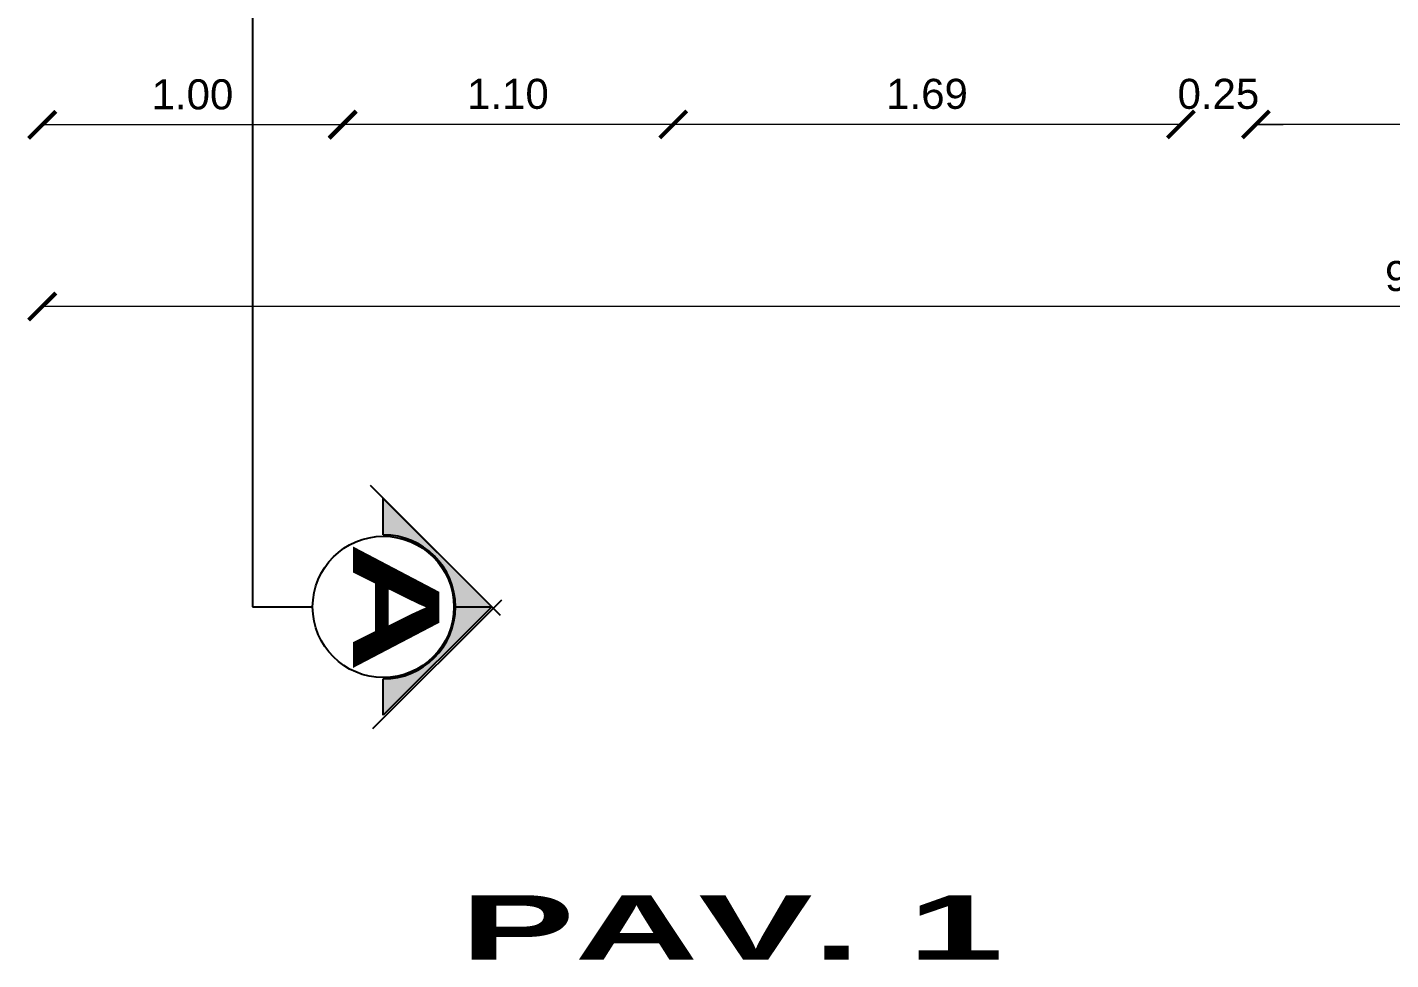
# Model space of a CAD drawing. Header units: inches. Extents: x -2 to 11.2, y -3.4 to 32.7.
# Drawn here: x -0.05 to 4.488, y -3.375 to -0.27 of the extents above; entities that cross this region are included whole.
import ezdxf
from ezdxf.enums import TextEntityAlignment as Align

# ---------------------------------------------------------------- set-up
doc = ezdxf.new("R2010")
doc.units = ezdxf.units.IN
doc.header["$MEASUREMENT"] = 0
doc.linetypes.add('CONTINUA', pattern=[0])
doc.layers.add('Cotas', color=60, linetype='Continuous')
doc.layers.add('Linea de corte', color=30, linetype='Continuous')
doc.styles.add('SANSSERIFBOLD', font='sasb____.pfb', dxfattribs={"width": 0.85, "height": 0.6})
doc.styles.get("Standard").update_dxf_attribs({"font": 'arial.ttf'})
doc.dimstyles.new('Cotas', dxfattribs={"dimtxt": 0.1, "dimasz": 0.09, "dimexe": 0.2, "dimexo": 0.4, "dimgap": 0.05, "dimtad": 1, "dimzin": 0, "dimdsep": 46, "dimtxsty": 'Standard', "dimblk": 'ARCHTICK', "dimcen": 0.09, "dimse1": 1, "dimse2": 1, "dimclrd": 60, "dimclre": 256, "dimadec": 0, "dimazin": 0, "dimtfac": 1, "dimtix": 1, "dimtofl": 0, "dimtmove": 1, "dimatfit": 3, "dimfxl": 0, "dimtolj": 1, "dimtzin": 0, "dimlwd": 9, "dimarcsym": 0})

# ---------------------------------------------------------------- blocks, each defined once
blk = doc.blocks.new('_ArchTick')
at = {"color": 0, "linetype": 'ByBlock', "const_width": 0.15}
blk.add_lwpolyline([(-0.5, -0.5), (0.5, 0.5)], dxfattribs=at)
blk = doc.blocks.new('*D73')
at = {"layer": 'Cotas', "color": 60, "linetype": 'CONTINUA', "lineweight": 9, "transparency": 16777216}
blk.add_line((9.2099, -1.2), (0, -1.2), dxfattribs=at)
at = {"layer": 'Defpoints', "color": 0, "transparency": 16777216}
for p in [(0, -1.2), (0, -1.2), (9.2099, -1.2)]:
    blk.add_point(p, dxfattribs=at)
at = {"layer": 'Cotas', "color": 60, "lineweight": 9, "transparency": 16777216, "xscale": 0.09, "yscale": 0.09, "zscale": 0.09, "rotation": 180}
blk.add_blockref('_ArchTick', (0, -1.2), dxfattribs=at)
at = {"layer": 'Cotas', "color": 60, "lineweight": 9, "transparency": 16777216, "xscale": 0.09, "yscale": 0.09, "zscale": 0.09}
blk.add_blockref('_ArchTick', (9.2099, -1.2), dxfattribs=at)
at = {"layer": 'Cotas', "color": 0, "transparency": 16777216, "insert": (4.605, -1.0989), "char_height": 0.1, "attachment_point": 5}
blk.add_mtext('\\A1;9.21', dxfattribs=at)
blk = doc.blocks.new('*D76')
at = {"layer": 'Cotas', "color": 60, "linetype": 'CONTINUA', "lineweight": 9, "transparency": 16777216}
blk.add_line((8.9599, -0.5934), (4.0396, -0.5934), dxfattribs=at)
at = {"layer": 'Defpoints', "color": 0, "transparency": 16777216}
for p in [(4.0396, -0.5869), (4.0396, -0.5934), (8.9599, -0.5934)]:
    blk.add_point(p, dxfattribs=at)
at = {"layer": 'Cotas', "color": 60, "lineweight": 9, "transparency": 16777216, "xscale": 0.09, "yscale": 0.09, "zscale": 0.09, "rotation": 180}
blk.add_blockref('_ArchTick', (4.0396, -0.5934), dxfattribs=at)
at = {"layer": 'Cotas', "color": 60, "lineweight": 9, "transparency": 16777216, "xscale": 0.09, "yscale": 0.09, "zscale": 0.09}
blk.add_blockref('_ArchTick', (8.9599, -0.5934), dxfattribs=at)
at = {"layer": 'Cotas', "color": 0, "transparency": 16777216, "insert": (6.4998, -0.4923), "char_height": 0.1, "attachment_point": 5}
blk.add_mtext('\\A1;4.92', dxfattribs=at)
blk = doc.blocks.new('*D77')
at = {"layer": 'Cotas', "color": 60, "linetype": 'CONTINUA', "lineweight": 9, "transparency": 16777216}
for p, q in [((3.7896, -0.5934), (3.6996, -0.5934)), ((4.0396, -0.5934), (4.1296, -0.5934))]:
    blk.add_line(p, q, dxfattribs=at)
at = {"layer": 'Defpoints', "color": 0, "transparency": 16777216}
for p in [(3.7896, -0.5869), (4.0396, -0.5869), (3.7896, -0.5934)]:
    blk.add_point(p, dxfattribs=at)
at = {"layer": 'Cotas', "color": 60, "lineweight": 9, "transparency": 16777216, "xscale": 0.09, "yscale": 0.09, "zscale": 0.09}
blk.add_blockref('_ArchTick', (3.7896, -0.5934), dxfattribs=at)
at = {"layer": 'Cotas', "color": 60, "lineweight": 9, "transparency": 16777216, "xscale": 0.09, "yscale": 0.09, "zscale": 0.09, "rotation": 180}
blk.add_blockref('_ArchTick', (4.0396, -0.5934), dxfattribs=at)
at = {"layer": 'Cotas', "color": 0, "transparency": 16777216, "insert": (3.9146, -0.4923), "char_height": 0.1, "attachment_point": 5}
blk.add_mtext('\\A1;0.25', dxfattribs=at)
blk = doc.blocks.new('*D78')
at = {"layer": 'Cotas', "color": 60, "linetype": 'CONTINUA', "lineweight": 9, "transparency": 16777216}
blk.add_line((3.7896, -0.5934), (2.1, -0.5934), dxfattribs=at)
at = {"layer": 'Defpoints', "color": 0, "transparency": 16777216}
for p in [(3.7896, -0.5869), (2.1, -0.5934), (2.1, -0.5995)]:
    blk.add_point(p, dxfattribs=at)
at = {"layer": 'Cotas', "color": 60, "lineweight": 9, "transparency": 16777216, "xscale": 0.09, "yscale": 0.09, "zscale": 0.09, "rotation": 180}
blk.add_blockref('_ArchTick', (2.1, -0.5934), dxfattribs=at)
at = {"layer": 'Cotas', "color": 60, "lineweight": 9, "transparency": 16777216, "xscale": 0.09, "yscale": 0.09, "zscale": 0.09}
blk.add_blockref('_ArchTick', (3.7896, -0.5934), dxfattribs=at)
at = {"layer": 'Cotas', "color": 0, "transparency": 16777216, "insert": (2.9448, -0.4923), "char_height": 0.1, "attachment_point": 5}
blk.add_mtext('\\A1;1.69', dxfattribs=at)
blk = doc.blocks.new('*D79')
at = {"layer": 'Cotas', "color": 60, "linetype": 'CONTINUA', "lineweight": 9, "transparency": 16777216}
blk.add_line((2.1, -0.5934), (1, -0.5934), dxfattribs=at)
at = {"layer": 'Defpoints', "color": 0, "transparency": 16777216}
for p in [(1, -0.5934), (1, -0.5934), (2.1, -0.5934)]:
    blk.add_point(p, dxfattribs=at)
at = {"layer": 'Cotas', "color": 60, "lineweight": 9, "transparency": 16777216, "xscale": 0.09, "yscale": 0.09, "zscale": 0.09, "rotation": 180}
blk.add_blockref('_ArchTick', (1, -0.5934), dxfattribs=at)
at = {"layer": 'Cotas', "color": 60, "lineweight": 9, "transparency": 16777216, "xscale": 0.09, "yscale": 0.09, "zscale": 0.09}
blk.add_blockref('_ArchTick', (2.1, -0.5934), dxfattribs=at)
at = {"layer": 'Cotas', "color": 0, "transparency": 16777216, "insert": (1.55, -0.4923), "char_height": 0.1, "attachment_point": 5}
blk.add_mtext('\\A1;1.10', dxfattribs=at)
blk = doc.blocks.new('*D80')
at = {"layer": 'Cotas', "color": 60, "linetype": 'CONTINUA', "lineweight": 9, "transparency": 16777216}
blk.add_line((1, -0.5951), (0, -0.5951), dxfattribs=at)
at = {"layer": 'Defpoints', "color": 0, "transparency": 16777216}
for p in [(0, -0.5934), (0, -0.5951), (1, -0.5934)]:
    blk.add_point(p, dxfattribs=at)
at = {"layer": 'Cotas', "color": 60, "lineweight": 9, "transparency": 16777216, "xscale": 0.09, "yscale": 0.09, "zscale": 0.09, "rotation": 180}
blk.add_blockref('_ArchTick', (0, -0.5951), dxfattribs=at)
at = {"layer": 'Cotas', "color": 60, "lineweight": 9, "transparency": 16777216, "xscale": 0.09, "yscale": 0.09, "zscale": 0.09}
blk.add_blockref('_ArchTick', (1, -0.5951), dxfattribs=at)
at = {"layer": 'Cotas', "color": 0, "transparency": 16777216, "insert": (0.5, -0.494), "char_height": 0.1, "attachment_point": 5}
blk.add_mtext('\\A1;1.00', dxfattribs=at)
blk = doc.blocks.new('corte')
at = {"layer": 'Cotas', "linetype": 'ByBlock'}
blk.add_hatch(color=256, dxfattribs=at).paths.add_polyline_path([(29.3901, 30.8618), (29.0291, 30.5008), (29.1501, 30.5008, -1), (29.6301, 30.5008), (29.7511, 30.5008)])
at = {"layer": 'Cotas', "color": 3, "linetype": 'Continuous'}
for p, q in [((28.9851, 30.4569), (29.4179, 30.8896)), ((29.7949, 30.466), (29.3661, 30.8948))]:
    blk.add_line(p, q, dxfattribs=at)
at = {"layer": 'Cotas', "color": 3}
for p, q in [((29.0291, 30.5008), (29.3901, 30.8618)), ((29.3901, 30.8618), (29.7511, 30.5008)), ((29.1501, 30.5008), (29.0291, 30.5008)), ((29.7511, 30.5008), (29.6301, 30.5008))]:
    blk.add_line(p, q, dxfattribs=at)
at = {"layer": 'Cotas', "color": 3, "linetype": 'Continuous'}
blk.add_circle((29.3901, 30.5008), 0.2352, dxfattribs=at)
at = {"layer": 'Cotas', "color": 3}
blk.add_arc((29.3901, 30.5008), 0.24, 0, 180, dxfattribs=at)
at = {"layer": 'Cotas', "color": 3, "style": 'SANSSERIFBOLD', "width": 1.5}
blk.add_text('A', height=0.288, dxfattribs=at).set_placement((29.3916, 30.3997), align=Align.CENTER)

msp = doc.modelspace()

# ---------------------------------------------------------------- linework, layer by layer
at = {"layer": 'Cotas'}
msp.add_line((1.3704, -2.2), (1.4951, -2.2), dxfattribs=at)
at = {"layer": 'Linea de corte'}
for p, q in [((0.7, 32.25), (0.7, -2.2)), ((0.7, -2.2), (0.9, -2.2))]:
    msp.add_line(p, q, dxfattribs=at)

# ---------------------------------------------------------------- block references
at = {"layer": 'Cotas', "rotation": 270}
msp.add_blockref('corte', (-29.3656, 27.1901), dxfattribs=at)

# ---------------------------------------------------------------- texts
at = {"layer": 'Cotas', "color": 7, "style": 'SANSSERIFBOLD', "width": 1.9}
msp.add_text('PAV. 1', height=0.21494, dxfattribs=at).set_placement((1.3914, -3.3749))

# ---------------------------------------------------------------- dimensions: what is measured, and where the dimension line sits
at = {"layer": 'Cotas'}
for base, p1, p2, picture, middle in [((0, -0.5951), (1, -0.5934), (0, -0.5934), '*D80', (0.5, -0.494)), ((1, -0.5934), (2.1, -0.5934), (1, -0.5934), '*D79', (1.55, -0.4923)), ((2.1, -0.5934), (3.7896, -0.5869), (2.1, -0.5995), '*D78', (2.9448, -0.4923)), ((3.7896, -0.5934), (4.0396, -0.5869), (3.7896, -0.5869), '*D77', (3.9146, -0.4923)), ((4.0396, -0.5934), (8.9599, -0.5934), (4.0396, -0.5869), '*D76', (6.4998, -0.4923)), ((0, -1.2), (9.2099, -1.2), (0, -1.2), '*D73', (4.605, -1.0989))]:
    dim = msp.add_linear_dim(base=base, p1=p1, p2=p2, dimstyle='Cotas', dxfattribs=at)
    dim.commit()
    dim.dimension.update_dxf_attribs({"geometry": picture, "text_midpoint": middle})

doc.saveas('drawing.dxf')
